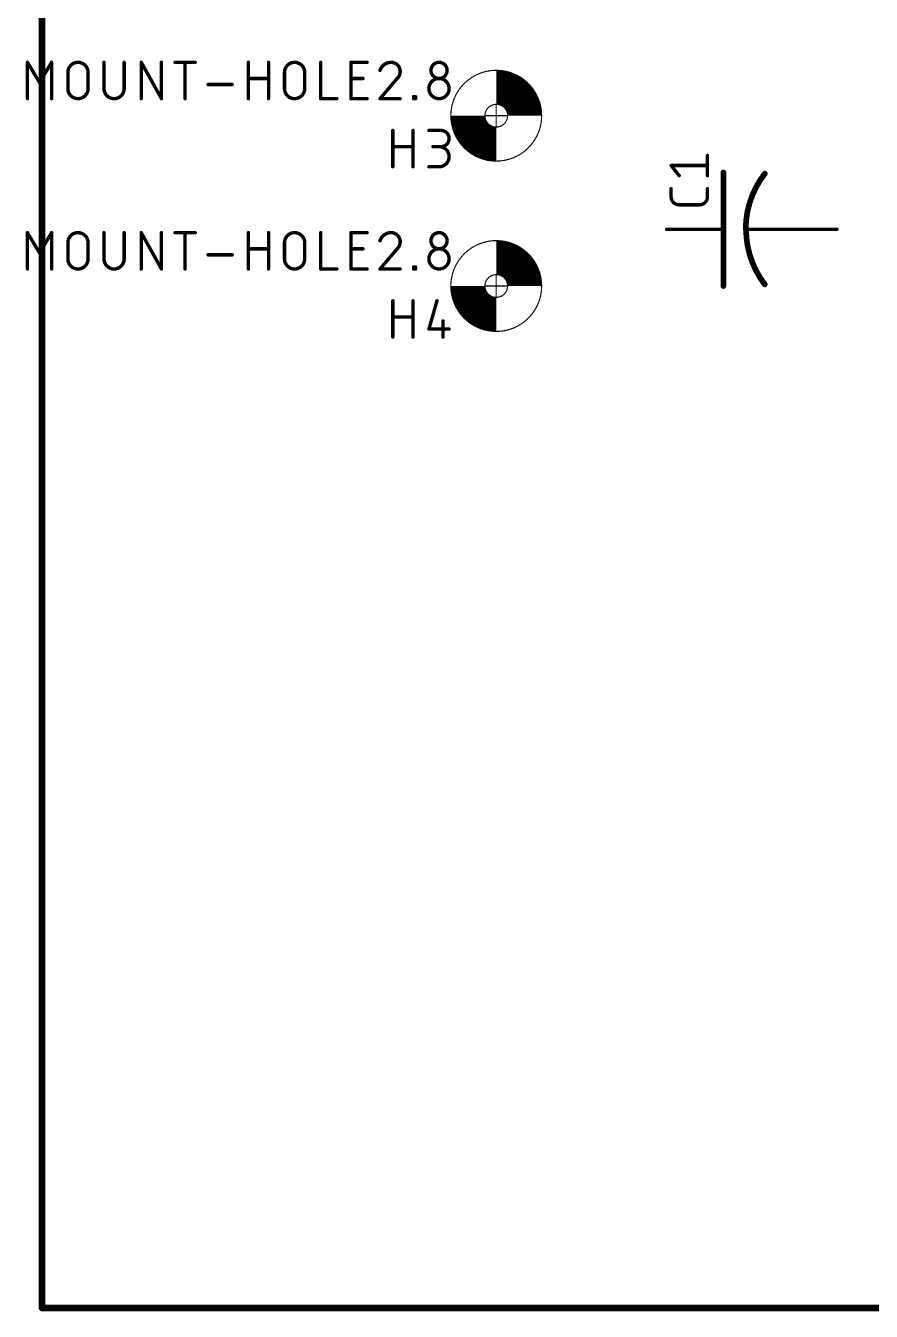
# Model space of a CAD drawing. Extents: x -1 to 180, y 0 to 264.
# Drawn here: x -0.7 to 37.1, y -0.1 to 57.4 of the extents above; entities that cross this region are included whole.
import ezdxf

# ---------------------------------------------------------------- set-up
doc = ezdxf.new("R2010")
doc.units = 0
for name, color, linetype in [('94', 12, 'CONTINUOUS'), ('95', 251, 'CONTINUOUS'), ('96', 251, 'CONTINUOUS')]:
    doc.layers.add(name, color=color, linetype=linetype)

msp = doc.modelspace()

# ---------------------------------------------------------------- linework, layer by layer
at = {"layer": '94'}
for points, const_width in [([(0, 264.16), (0, 0)], 0.3), ([(20.32, 52.832), (20.32, 53.848)], 0.0508), ([(20.828, 53.34), (19.812, 53.34)], 0.0508), ([(30.48, 45.72), (30.48, 50.8)], 0.254), ([(27.94, 48.26), (30.48, 48.26)], 0.1524), ([(31.496, 48.26), (33.02, 48.26)], 0.1524), ([(35.56, 48.26), (33.02, 48.26)], 0.1524), ([(20.32, 45.212), (20.32, 46.228)], 0.0508), ([(20.828, 45.72), (19.812, 45.72)], 0.0508), ([(0, 0), (180.34, 0)], 0.3)]:
    msp.add_lwpolyline(points, dxfattribs=dict(at, const_width=const_width))
for points, const_width in [([(20.32, 51.308, 1), (20.32, 55.372, 1), (20.32, 51.308)], 0.0508), ([(21.59, 53.34, 0.4142), (20.32, 54.61)], 1.524), ([(19.05, 53.34, 0.4142), (20.32, 52.07)], 1.524), ([(20.32, 52.832, 1), (20.32, 53.848, 1), (20.32, 52.832)], 0.0508), ([(20.3327, 53.848, 1), (20.3073, 53.848)], 0.0254), ([(19.812, 53.3527, 1), (19.812, 53.3273)], 0.0254), ([(20.828, 53.3273, 1), (20.828, 53.3527)], 0.0254), ([(20.3073, 52.832, 1), (20.3327, 52.832)], 0.0254), ([(30.5435, 50.8, 1), (30.4165, 50.8)], 0.127), ([(32.3342, 50.7492, 0.1668), (31.48, 48.26)], 0.254), ([(32.3843, 50.7102, 1), (32.2841, 50.7882)], 0.127), ([(27.94, 48.2981, 1), (27.94, 48.2219)], 0.0762), ([(30.48, 48.2219, 1), (30.48, 48.2981)], 0.0762), ([(31.4165, 48.26, 1), (31.5435, 48.26)], 0.127), ([(31.4961, 48.26, 0.1645), (32.3304, 45.7932)], 0.254), ([(31.5596, 48.26, 1), (31.4326, 48.26)], 0.127), ([(31.496, 48.2981, 1), (31.496, 48.2219)], 0.0762), ([(33.02, 48.2981, 1), (33.02, 48.2219)], 0.0762), ([(33.02, 48.2219, 1), (33.02, 48.2981)], 0.0762), ([(35.56, 48.2219, 1), (35.56, 48.2981)], 0.0762), ([(20.32, 43.688, 1), (20.32, 47.752, 1), (20.32, 43.688)], 0.0508), ([(21.59, 45.72, 0.4142), (20.32, 46.99)], 1.524), ([(19.05, 45.72, 0.4142), (20.32, 44.45)], 1.524), ([(20.32, 45.212, 1), (20.32, 46.228, 1), (20.32, 45.212)], 0.0508), ([(20.3327, 46.228, 1), (20.3073, 46.228)], 0.0254), ([(19.812, 45.7327, 1), (19.812, 45.7073)], 0.0254), ([(20.828, 45.7073, 1), (20.828, 45.7327)], 0.0254), ([(30.4165, 45.72, 1), (30.5435, 45.72)], 0.127), ([(32.2799, 45.7547, 1), (32.3809, 45.8317)], 0.127), ([(20.3073, 45.212, 1), (20.3327, 45.212)], 0.0254), ([(0, 0.075, 1), (0, -0.075)], 0.15), ([(-0.075, 0, 1), (0.075, 0)], 0.15)]:
    msp.add_lwpolyline(points, format="xyb", dxfattribs=dict(at, const_width=const_width))
at = {"layer": '95', "const_width": 0.1524}
for points in [[(15.6935, 51.054), (15.6935, 52.6796)], [(16.5966, 52.6796), (16.5966, 51.054)], [(17.3087, 52.6796), (17.8506, 52.6796)], [(15.6935, 51.9571), (16.5966, 51.9571)], [(17.8506, 51.9571), (17.4893, 51.9571)], [(29.7688, 50.6588), (29.7688, 51.5619)], [(17.3087, 51.054), (17.7602, 51.054)], [(28.5044, 50.6588), (28.1432, 51.1103)], [(28.1432, 51.1103), (29.7688, 51.1103)], [(28.1432, 49.7134), (28.1432, 50.0747)], [(29.7688, 50.0747), (29.7688, 49.7134)], [(29.4076, 49.3522), (28.5044, 49.3522)], [(15.6935, 43.434), (15.6935, 45.0596)], [(16.5966, 45.0596), (16.5966, 43.434)], [(17.6699, 45.0596), (17.3087, 43.7952)], [(15.6935, 44.3371), (16.5966, 44.3371)], [(17.3087, 43.7952), (18.2118, 43.7952)], [(17.9409, 44.1565), (17.9409, 43.434)]]:
    msp.add_lwpolyline(points, dxfattribs=at)
at = {"layer": '95'}
for points, const_width in [([(15.7316, 52.6796, 1), (15.6554, 52.6796)], 0.0762), ([(16.6347, 52.6796, 1), (16.5585, 52.6796)], 0.0762), ([(17.3087, 52.7177, 1), (17.3087, 52.6415)], 0.0762), ([(17.8506, 51.9571, 1), (17.8506, 52.6796)], 0.1524), ([(17.8506, 52.7177, 1), (17.8506, 52.6415)], 0.0762), ([(17.8506, 52.6415, 1), (17.8506, 52.7177)], 0.0762), ([(15.6935, 51.9952, 1), (15.6935, 51.919)], 0.0762), ([(16.5966, 51.919, 1), (16.5966, 51.9952)], 0.0762), ([(17.4893, 51.9952, 1), (17.4893, 51.919)], 0.0762), ([(17.7602, 51.054, 1), (17.7602, 51.9571)], 0.1524), ([(17.7602, 51.9952, 1), (17.7602, 51.919)], 0.0762), ([(17.8506, 51.9952, 1), (17.8506, 51.919)], 0.0762), ([(17.8506, 51.919, 1), (17.8506, 51.9952)], 0.0762), ([(29.8069, 51.5619, 1), (29.7307, 51.5619)], 0.0762), ([(15.6554, 51.054, 1), (15.7316, 51.054)], 0.0762), ([(16.5585, 51.054, 1), (16.6347, 51.054)], 0.0762), ([(17.3087, 51.0921, 1), (17.3087, 51.0159)], 0.0762), ([(17.7602, 51.0921, 1), (17.7602, 51.0159)], 0.0762), ([(17.7602, 51.0159, 1), (17.7602, 51.0921)], 0.0762), ([(28.173, 51.1341, 1), (28.1134, 51.0865)], 0.0762), ([(28.1432, 51.1484, 1), (28.1432, 51.0722)], 0.0762), ([(28.4747, 50.6349, 1), (28.5342, 50.6826)], 0.0762), ([(29.7307, 50.6588, 1), (29.8069, 50.6588)], 0.0762), ([(29.7688, 51.0722, 1), (29.7688, 51.1484)], 0.0762), ([(28.1813, 50.0747, 1), (28.1051, 50.0747)], 0.0762), ([(29.8069, 50.0747, 1), (29.7307, 50.0747)], 0.0762), ([(28.1432, 49.7134, 0.4142), (28.5044, 49.3522)], 0.1524), ([(28.1813, 49.7134, 1), (28.1051, 49.7134)], 0.0762), ([(28.1051, 49.7134, 1), (28.1813, 49.7134)], 0.0762), ([(29.4076, 49.3522, 0.4142), (29.7688, 49.7134)], 0.1524), ([(29.8069, 49.7134, 1), (29.7307, 49.7134)], 0.0762), ([(29.7307, 49.7134, 1), (29.8069, 49.7134)], 0.0762), ([(28.5044, 49.3903, 1), (28.5044, 49.3141)], 0.0762), ([(28.5044, 49.3141, 1), (28.5044, 49.3903)], 0.0762), ([(29.4076, 49.3903, 1), (29.4076, 49.3141)], 0.0762), ([(29.4076, 49.3141, 1), (29.4076, 49.3903)], 0.0762), ([(15.7316, 45.0596, 1), (15.6554, 45.0596)], 0.0762), ([(16.6347, 45.0596, 1), (16.5585, 45.0596)], 0.0762), ([(17.7066, 45.0491, 1), (17.6333, 45.0701)], 0.0762), ([(15.6935, 44.3752, 1), (15.6935, 44.299)], 0.0762), ([(16.5966, 44.299, 1), (16.5966, 44.3752)], 0.0762), ([(17.3087, 43.8333, 1), (17.3087, 43.7571)], 0.0762), ([(17.2721, 43.8057, 1), (17.3453, 43.7848)], 0.0762), ([(17.979, 44.1565, 1), (17.9028, 44.1565)], 0.0762), ([(18.2118, 43.7571, 1), (18.2118, 43.8333)], 0.0762), ([(15.6554, 43.434, 1), (15.7316, 43.434)], 0.0762), ([(16.5585, 43.434, 1), (16.6347, 43.434)], 0.0762), ([(17.9028, 43.434, 1), (17.979, 43.434)], 0.0762)]:
    msp.add_lwpolyline(points, format="xyb", dxfattribs=dict(at, const_width=const_width))
at = {"layer": '96', "const_width": 0.1524}
for points in [[(-0.6533, 54.102), (-0.6533, 55.7276)], [(-0.6533, 55.7276), (-0.1115, 54.8245)], [(-0.1115, 54.8245), (0.4304, 55.7276)], [(0.4304, 55.7276), (0.4304, 54.102)], [(2.7716, 55.7276), (2.7716, 54.5536)], [(3.6748, 54.5536), (3.6748, 55.7276)], [(4.439, 54.102), (4.439, 55.7276)], [(4.439, 55.7276), (5.3421, 54.102)], [(5.3421, 54.102), (5.3421, 55.7276)], [(5.95, 55.7276), (6.8531, 55.7276)], [(6.4016, 54.102), (6.4016, 55.7276)], [(9.2326, 54.102), (9.2326, 55.7276)], [(10.1357, 55.7276), (10.1357, 54.102)], [(12.466, 55.7276), (12.466, 54.102)], [(13.8207, 54.102), (13.8207, 55.7276)], [(13.8207, 55.7276), (14.5432, 55.7276)], [(1.1564, 54.5536), (1.1564, 55.276)], [(2.0595, 55.276), (2.0595, 54.5536)], [(10.8478, 54.5536), (10.8478, 55.276)], [(11.7509, 55.276), (11.7509, 54.5536)], [(7.4228, 54.7342), (8.5065, 54.7342)], [(9.2326, 55.0051), (10.1357, 55.0051)], [(13.8207, 55.0051), (14.3626, 55.0051)], [(15.888, 55.0051), (15.1203, 54.102)], [(12.466, 54.102), (13.1885, 54.102)], [(14.5432, 54.102), (13.8207, 54.102)], [(15.1203, 54.102), (16.0234, 54.102)], [(16.6209, 54.102), (16.6209, 54.1923)], [(16.6209, 54.1923), (16.7112, 54.1923)], [(16.7112, 54.102), (16.6209, 54.102)], [(16.7112, 54.1923), (16.7112, 54.102)], [(-0.6533, 46.482), (-0.6533, 48.1076)], [(-0.6533, 48.1076), (-0.1115, 47.2045)], [(-0.1115, 47.2045), (0.4304, 48.1076)], [(0.4304, 48.1076), (0.4304, 46.482)], [(2.7716, 48.1076), (2.7716, 46.9336)], [(3.6748, 46.9336), (3.6748, 48.1076)], [(4.439, 46.482), (4.439, 48.1076)], [(4.439, 48.1076), (5.3421, 46.482)], [(5.3421, 46.482), (5.3421, 48.1076)], [(5.95, 48.1076), (6.8531, 48.1076)], [(6.4016, 46.482), (6.4016, 48.1076)], [(9.2326, 46.482), (9.2326, 48.1076)], [(10.1357, 48.1076), (10.1357, 46.482)], [(12.466, 48.1076), (12.466, 46.482)], [(13.8207, 46.482), (13.8207, 48.1076)], [(13.8207, 48.1076), (14.5432, 48.1076)], [(1.1564, 46.9336), (1.1564, 47.656)], [(2.0595, 47.656), (2.0595, 46.9336)], [(7.4228, 47.1142), (8.5065, 47.1142)], [(9.2326, 47.3851), (10.1357, 47.3851)], [(10.8478, 46.9336), (10.8478, 47.656)], [(11.7509, 47.656), (11.7509, 46.9336)], [(13.8207, 47.3851), (14.3626, 47.3851)], [(15.888, 47.3851), (15.1203, 46.482)], [(16.6209, 46.482), (16.6209, 46.5723)], [(16.6209, 46.5723), (16.7112, 46.5723)], [(16.7112, 46.5723), (16.7112, 46.482)], [(12.466, 46.482), (13.1885, 46.482)], [(14.5432, 46.482), (13.8207, 46.482)], [(15.1203, 46.482), (16.0234, 46.482)], [(16.7112, 46.482), (16.6209, 46.482)]]:
    msp.add_lwpolyline(points, dxfattribs=at)
at = {"layer": '96'}
for points, const_width in [([(-0.6152, 55.7276, 1), (-0.6914, 55.7276)], 0.0762), ([(-0.6207, 55.7472, 1), (-0.686, 55.708)], 0.0762), ([(0.4685, 55.7276, 1), (0.3923, 55.7276)], 0.0762), ([(0.4631, 55.708, 1), (0.3977, 55.7472)], 0.0762), ([(2.0595, 55.276, 1), (1.1564, 55.276)], 0.1524), ([(2.8097, 55.7276, 1), (2.7335, 55.7276)], 0.0762), ([(3.7129, 55.7276, 1), (3.6367, 55.7276)], 0.0762), ([(4.4771, 55.7276, 1), (4.4009, 55.7276)], 0.0762), ([(4.4723, 55.7461, 1), (4.4057, 55.7091)], 0.0762), ([(5.3802, 55.7276, 1), (5.304, 55.7276)], 0.0762), ([(5.95, 55.7657, 1), (5.95, 55.6895)], 0.0762), ([(6.4397, 55.7276, 1), (6.3635, 55.7276)], 0.0762), ([(6.8531, 55.6895, 1), (6.8531, 55.7657)], 0.0762), ([(9.2707, 55.7276, 1), (9.1945, 55.7276)], 0.0762), ([(10.1738, 55.7276, 1), (10.0976, 55.7276)], 0.0762), ([(11.7509, 55.276, 1), (10.8478, 55.276)], 0.1524), ([(12.5041, 55.7276, 1), (12.4279, 55.7276)], 0.0762), ([(13.8588, 55.7276, 1), (13.7826, 55.7276)], 0.0762), ([(13.8207, 55.7657, 1), (13.8207, 55.6895)], 0.0762), ([(14.5432, 55.6895, 1), (14.5432, 55.7657)], 0.0762), ([(15.617, 55.7276, 0.3252), (15.1203, 55.3664)], 0.1524), ([(16.0234, 55.3212, 0.4142), (15.617, 55.7276)], 0.1524), ([(15.617, 55.7657, 1), (15.617, 55.6895)], 0.0762), ([(15.617, 55.6895, 1), (15.617, 55.7657)], 0.0762), ([(18.1215, 55.3664, 1), (17.399, 55.3664)], 0.1524), ([(1.1945, 55.276, 1), (1.1183, 55.276)], 0.0762), ([(1.1183, 55.276, 1), (1.1945, 55.276)], 0.0762), ([(2.0976, 55.276, 1), (2.0214, 55.276)], 0.0762), ([(2.0214, 55.276, 1), (2.0976, 55.276)], 0.0762), ([(10.8859, 55.276, 1), (10.8097, 55.276)], 0.0762), ([(10.8097, 55.276, 1), (10.8859, 55.276)], 0.0762), ([(11.789, 55.276, 1), (11.7128, 55.276)], 0.0762), ([(11.7128, 55.276, 1), (11.789, 55.276)], 0.0762), ([(15.0841, 55.3781, 1), (15.1566, 55.3546)], 0.0762), ([(15.888, 55.0051, 0.2053), (16.0234, 55.3212)], 0.1524), ([(16.0615, 55.3212, 1), (15.9853, 55.3212)], 0.0762), ([(15.9853, 55.3212, 1), (16.0615, 55.3212)], 0.0762), ([(17.399, 55.3664, 1), (18.1215, 55.3664)], 0.1524), ([(17.4371, 55.3664, 1), (17.3609, 55.3664)], 0.0762), ([(17.3609, 55.3664, 1), (17.4371, 55.3664)], 0.0762), ([(18.1596, 55.3664, 1), (18.0834, 55.3664)], 0.0762), ([(18.0834, 55.3664, 1), (18.1596, 55.3664)], 0.0762), ([(-0.1441, 54.8441, 1), (-0.0788, 54.8049)], 0.0762), ([(-0.1441, 54.8049, 1), (-0.0788, 54.8441)], 0.0762), ([(7.4228, 54.7723, 1), (7.4228, 54.6961)], 0.0762), ([(8.5065, 54.6961, 1), (8.5065, 54.7723)], 0.0762), ([(9.2326, 55.0432, 1), (9.2326, 54.967)], 0.0762), ([(10.1357, 54.967, 1), (10.1357, 55.0432)], 0.0762), ([(13.8207, 55.0432, 1), (13.8207, 54.967)], 0.0762), ([(14.3626, 54.967, 1), (14.3626, 55.0432)], 0.0762), ([(15.8617, 55.0327, 1), (15.9142, 54.9775)], 0.0762), ([(15.917, 54.9804, 1), (15.8589, 55.0298)], 0.0762), ([(18.2118, 54.5536, 1), (17.3087, 54.5536)], 0.1524), ([(-0.6914, 54.102, 1), (-0.6152, 54.102)], 0.0762), ([(0.3923, 54.102, 1), (0.4685, 54.102)], 0.0762), ([(1.1564, 54.5536, 1), (2.0595, 54.5536)], 0.1524), ([(1.1945, 54.5536, 1), (1.1183, 54.5536)], 0.0762), ([(1.1183, 54.5536, 1), (1.1945, 54.5536)], 0.0762), ([(2.0976, 54.5536, 1), (2.0214, 54.5536)], 0.0762), ([(2.0214, 54.5536, 1), (2.0976, 54.5536)], 0.0762), ([(2.7716, 54.5536, 1), (3.6747, 54.5536)], 0.1524), ([(2.8097, 54.5536, 1), (2.7335, 54.5536)], 0.0762), ([(2.7335, 54.5536, 1), (2.8097, 54.5536)], 0.0762), ([(3.7128, 54.5536, 1), (3.6366, 54.5536)], 0.0762), ([(3.6367, 54.5536, 1), (3.7129, 54.5536)], 0.0762), ([(4.4009, 54.102, 1), (4.4771, 54.102)], 0.0762), ([(5.304, 54.102, 1), (5.3802, 54.102)], 0.0762), ([(5.3088, 54.0835, 1), (5.3754, 54.1205)], 0.0762), ([(6.3635, 54.102, 1), (6.4397, 54.102)], 0.0762), ([(9.1945, 54.102, 1), (9.2707, 54.102)], 0.0762), ([(10.0976, 54.102, 1), (10.1738, 54.102)], 0.0762), ([(10.8478, 54.5536, 1), (11.7509, 54.5536)], 0.1524), ([(10.8859, 54.5536, 1), (10.8097, 54.5536)], 0.0762), ([(10.8097, 54.5536, 1), (10.8859, 54.5536)], 0.0762), ([(11.789, 54.5536, 1), (11.7128, 54.5536)], 0.0762), ([(11.7128, 54.5536, 1), (11.789, 54.5536)], 0.0762), ([(12.466, 54.1401, 1), (12.466, 54.0639)], 0.0762), ([(12.4279, 54.102, 1), (12.5041, 54.102)], 0.0762), ([(13.1885, 54.0639, 1), (13.1885, 54.1401)], 0.0762), ([(13.8207, 54.1401, 1), (13.8207, 54.0639)], 0.0762), ([(13.7826, 54.102, 1), (13.8588, 54.102)], 0.0762), ([(14.5432, 54.0639, 1), (14.5432, 54.1401)], 0.0762), ([(15.1203, 54.1401, 1), (15.1203, 54.0639)], 0.0762), ([(15.0913, 54.1267, 1), (15.1494, 54.0773)], 0.0762), ([(16.0234, 54.0639, 1), (16.0234, 54.1401)], 0.0762), ([(16.659, 54.1923, 1), (16.5828, 54.1923)], 0.0762), ([(16.6209, 54.2304, 1), (16.6209, 54.1542)], 0.0762), ([(16.6209, 54.1401, 1), (16.6209, 54.0639)], 0.0762), ([(16.5828, 54.102, 1), (16.659, 54.102)], 0.0762), ([(16.7493, 54.1923, 1), (16.6731, 54.1923)], 0.0762), ([(16.6731, 54.102, 1), (16.7493, 54.102)], 0.0762), ([(16.7112, 54.1542, 1), (16.7112, 54.2304)], 0.0762), ([(16.7112, 54.0639, 1), (16.7112, 54.1401)], 0.0762), ([(17.3087, 54.5536, 1), (18.2118, 54.5536)], 0.1524), ([(17.3468, 54.5536, 1), (17.2706, 54.5536)], 0.0762), ([(17.2706, 54.5536, 1), (17.3468, 54.5536)], 0.0762), ([(18.2499, 54.5536, 1), (18.1737, 54.5536)], 0.0762), ([(18.1737, 54.5536, 1), (18.2499, 54.5536)], 0.0762), ([(-0.6152, 48.1076, 1), (-0.6914, 48.1076)], 0.0762), ([(-0.6207, 48.1272, 1), (-0.686, 48.088)], 0.0762), ([(0.4685, 48.1076, 1), (0.3923, 48.1076)], 0.0762), ([(0.4631, 48.088, 1), (0.3977, 48.1272)], 0.0762), ([(2.0595, 47.656, 1), (1.1564, 47.656)], 0.1524), ([(2.8097, 48.1076, 1), (2.7335, 48.1076)], 0.0762), ([(3.7129, 48.1076, 1), (3.6367, 48.1076)], 0.0762), ([(4.4771, 48.1076, 1), (4.4009, 48.1076)], 0.0762), ([(4.4723, 48.1261, 1), (4.4057, 48.0891)], 0.0762), ([(5.3802, 48.1076, 1), (5.304, 48.1076)], 0.0762), ([(5.95, 48.1457, 1), (5.95, 48.0695)], 0.0762), ([(6.4397, 48.1076, 1), (6.3635, 48.1076)], 0.0762), ([(6.8531, 48.0695, 1), (6.8531, 48.1457)], 0.0762), ([(9.2707, 48.1076, 1), (9.1945, 48.1076)], 0.0762), ([(10.1738, 48.1076, 1), (10.0976, 48.1076)], 0.0762), ([(11.7509, 47.656, 1), (10.8478, 47.656)], 0.1524), ([(12.5041, 48.1076, 1), (12.4279, 48.1076)], 0.0762), ([(13.8588, 48.1076, 1), (13.7826, 48.1076)], 0.0762), ([(13.8207, 48.1457, 1), (13.8207, 48.0695)], 0.0762), ([(14.5432, 48.0695, 1), (14.5432, 48.1457)], 0.0762), ([(15.617, 48.1076, 0.3252), (15.1203, 47.7464)], 0.1524), ([(15.0841, 47.7581, 1), (15.1566, 47.7346)], 0.0762), ([(16.0234, 47.7012, 0.4142), (15.617, 48.1076)], 0.1524), ([(15.617, 48.1457, 1), (15.617, 48.0695)], 0.0762), ([(15.617, 48.0695, 1), (15.617, 48.1457)], 0.0762), ([(15.888, 47.3851, 0.2053), (16.0234, 47.7012)], 0.1524), ([(16.0615, 47.7012, 1), (15.9853, 47.7012)], 0.0762), ([(15.9853, 47.7012, 1), (16.0615, 47.7012)], 0.0762), ([(18.1215, 47.7464, 1), (17.399, 47.7464)], 0.1524), ([(17.399, 47.7464, 1), (18.1215, 47.7464)], 0.1524), ([(17.4371, 47.7464, 1), (17.3609, 47.7464)], 0.0762), ([(17.3609, 47.7464, 1), (17.4371, 47.7464)], 0.0762), ([(18.1596, 47.7464, 1), (18.0834, 47.7464)], 0.0762), ([(18.0834, 47.7464, 1), (18.1596, 47.7464)], 0.0762), ([(-0.1441, 47.2241, 1), (-0.0788, 47.1849)], 0.0762), ([(-0.1441, 47.1849, 1), (-0.0788, 47.2241)], 0.0762), ([(1.1945, 47.656, 1), (1.1183, 47.656)], 0.0762), ([(1.1183, 47.656, 1), (1.1945, 47.656)], 0.0762), ([(2.0976, 47.656, 1), (2.0214, 47.656)], 0.0762), ([(2.0214, 47.656, 1), (2.0976, 47.656)], 0.0762), ([(7.4228, 47.1523, 1), (7.4228, 47.0761)], 0.0762), ([(8.5065, 47.0761, 1), (8.5065, 47.1523)], 0.0762), ([(9.2326, 47.4232, 1), (9.2326, 47.347)], 0.0762), ([(10.1357, 47.347, 1), (10.1357, 47.4232)], 0.0762), ([(10.8859, 47.656, 1), (10.8097, 47.656)], 0.0762), ([(10.8097, 47.656, 1), (10.8859, 47.656)], 0.0762), ([(11.789, 47.656, 1), (11.7128, 47.656)], 0.0762), ([(11.7128, 47.656, 1), (11.789, 47.656)], 0.0762), ([(13.8207, 47.4232, 1), (13.8207, 47.347)], 0.0762), ([(14.3626, 47.347, 1), (14.3626, 47.4232)], 0.0762), ([(15.8617, 47.4127, 1), (15.9142, 47.3575)], 0.0762), ([(15.917, 47.3604, 1), (15.8589, 47.4098)], 0.0762), ([(18.2118, 46.9336, 1), (17.3087, 46.9336)], 0.1524), ([(1.1564, 46.9336, 1), (2.0595, 46.9336)], 0.1524), ([(1.1945, 46.9336, 1), (1.1183, 46.9336)], 0.0762), ([(1.1183, 46.9336, 1), (1.1945, 46.9336)], 0.0762), ([(2.0976, 46.9336, 1), (2.0214, 46.9336)], 0.0762), ([(2.0214, 46.9336, 1), (2.0976, 46.9336)], 0.0762), ([(2.7716, 46.9336, 1), (3.6747, 46.9336)], 0.1524), ([(2.8097, 46.9336, 1), (2.7335, 46.9336)], 0.0762), ([(2.7335, 46.9336, 1), (2.8097, 46.9336)], 0.0762), ([(3.7128, 46.9336, 1), (3.6366, 46.9336)], 0.0762), ([(3.6367, 46.9336, 1), (3.7129, 46.9336)], 0.0762), ([(10.8478, 46.9336, 1), (11.7509, 46.9336)], 0.1524), ([(10.8859, 46.9336, 1), (10.8097, 46.9336)], 0.0762), ([(10.8097, 46.9336, 1), (10.8859, 46.9336)], 0.0762), ([(11.789, 46.9336, 1), (11.7128, 46.9336)], 0.0762), ([(11.7128, 46.9336, 1), (11.789, 46.9336)], 0.0762), ([(16.659, 46.5723, 1), (16.5828, 46.5723)], 0.0762), ([(16.6209, 46.6104, 1), (16.6209, 46.5342)], 0.0762), ([(16.7493, 46.5723, 1), (16.6731, 46.5723)], 0.0762), ([(16.7112, 46.5342, 1), (16.7112, 46.6104)], 0.0762), ([(17.3087, 46.9336, 1), (18.2118, 46.9336)], 0.1524), ([(17.3468, 46.9336, 1), (17.2706, 46.9336)], 0.0762), ([(17.2706, 46.9336, 1), (17.3468, 46.9336)], 0.0762), ([(18.2499, 46.9336, 1), (18.1737, 46.9336)], 0.0762), ([(18.1737, 46.9336, 1), (18.2499, 46.9336)], 0.0762), ([(-0.6914, 46.482, 1), (-0.6152, 46.482)], 0.0762), ([(0.3923, 46.482, 1), (0.4685, 46.482)], 0.0762), ([(4.4009, 46.482, 1), (4.4771, 46.482)], 0.0762), ([(5.304, 46.482, 1), (5.3802, 46.482)], 0.0762), ([(5.3088, 46.4635, 1), (5.3754, 46.5005)], 0.0762), ([(6.3635, 46.482, 1), (6.4397, 46.482)], 0.0762), ([(9.1945, 46.482, 1), (9.2707, 46.482)], 0.0762), ([(10.0976, 46.482, 1), (10.1738, 46.482)], 0.0762), ([(12.466, 46.5201, 1), (12.466, 46.4439)], 0.0762), ([(12.4279, 46.482, 1), (12.5041, 46.482)], 0.0762), ([(13.1885, 46.4439, 1), (13.1885, 46.5201)], 0.0762), ([(13.8207, 46.5201, 1), (13.8207, 46.4439)], 0.0762), ([(13.7826, 46.482, 1), (13.8588, 46.482)], 0.0762), ([(14.5432, 46.4439, 1), (14.5432, 46.5201)], 0.0762), ([(15.1203, 46.5201, 1), (15.1203, 46.4439)], 0.0762), ([(15.0913, 46.5067, 1), (15.1494, 46.4573)], 0.0762), ([(16.0234, 46.4439, 1), (16.0234, 46.5201)], 0.0762), ([(16.6209, 46.5201, 1), (16.6209, 46.4439)], 0.0762), ([(16.5828, 46.482, 1), (16.659, 46.482)], 0.0762), ([(16.6731, 46.482, 1), (16.7493, 46.482)], 0.0762), ([(16.7112, 46.4439, 1), (16.7112, 46.5201)], 0.0762)]:
    msp.add_lwpolyline(points, format="xyb", dxfattribs=dict(at, const_width=const_width))

doc.saveas('drawing.dxf')
